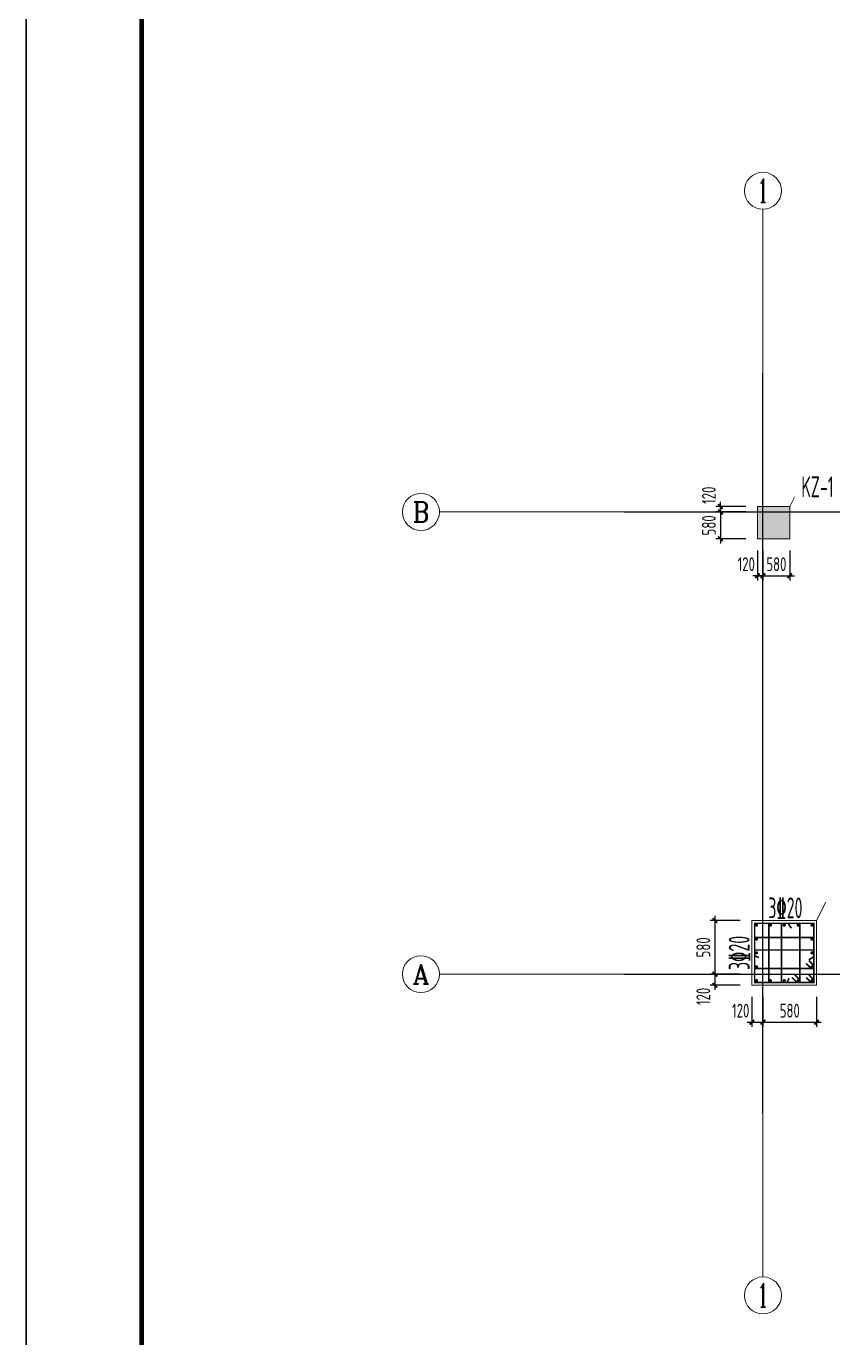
# Model space of a CAD drawing. Extents: x 1885024 to 3341100, y 16453725 to 19955423.
# Drawn here: x 3164089 to 3181537, y 18729755 to 18758132 of the extents above; entities that cross this region are included whole.
import ezdxf
from ezdxf.enums import TextEntityAlignment as Align

# ---------------------------------------------------------------- set-up
doc = ezdxf.new("R2010")
doc.units = 0
doc.header["$LTSCALE"] = 1000
doc.header["$MEASUREMENT"] = 0
doc.layers.get('Defpoints').update_dxf_attribs({"color": 250})
for name, color, linetype in [('AXIS', 3, 'Continuous'), ('AXIS_TEXT', 7, 'Continuous'), ('TK', 4, 'Continuous')]:
    doc.layers.add(name, color=color, linetype=linetype)
for name, color, linetype, lineweight in [('COLU', 7, 'Continuous', 0), ('COLU_DIM', 3, 'Continuous', 0), ('COLU_HATCH', 251, 'Continuous', 0), ('DIM', 3, 'Continuous', 0), ('柱原位标注', 7, 'Continuous', 18), ('柱平法箍筋', 14, 'Continuous', 35), ('柱平法纵筋', 14, 'Continuous', 25), ('柱集中标注', 2, 'Continuous', 18)]:
    doc.layers.add(name, color=color, linetype=linetype, lineweight=lineweight)
doc.styles.add('_TCH_AXIS', font='COMPLEX', dxfattribs={"bigfont": 'GBCBIG'})
doc.styles.add('COMPLEX', font='COMPLEX')
doc.styles.add('FromPkpm', font='Pkpmeng', dxfattribs={"width": 0.7, "bigfont": 'hztxt'})
doc.styles.add('TSSD_Dimension', font='tssdeng.shx', dxfattribs={"width": 0.7, "bigfont": 'hztxt.shx'})
doc.dimstyles.new('TSSD_100_100', dxfattribs={"dimtxt": 300, "dimasz": 100, "dimexe": 100, "dimexo": 250, "dimgap": 100, "dimtad": 1, "dimdec": 0, "dimzin": 0, "dimdsep": 46, "dimtxsty": 'TSSD_Dimension', "dimblk": 'ARCHTICK', "dimblk1": 'ARCHTICK', "dimblk2": 'ARCHTICK', "dimcen": 0, "dimdle": 100, "dimclrt": 7, "dimadec": 0, "dimazin": 0, "dimtfac": 1, "dimtdec": 0, "dimtix": 1, "dimtmove": 2, "dimatfit": 3, "dimfxl": 0, "dimtolj": 1, "dimtzin": 0, "dimarcsym": 0})
doc.dimstyles.new('TSSD_50_100', dxfattribs={"dimtxt": 300, "dimasz": 100, "dimexe": 100, "dimexo": 250, "dimgap": 100, "dimtad": 1, "dimdec": 0, "dimlfac": 0.5, "dimzin": 0, "dimdsep": 46, "dimtxsty": 'TSSD_Dimension', "dimblk": 'ARCHTICK', "dimblk1": 'ARCHTICK', "dimblk2": 'ARCHTICK', "dimcen": 0, "dimdle": 100, "dimclrt": 7, "dimadec": 0, "dimazin": 0, "dimtfac": 1, "dimtdec": 0, "dimtix": 1, "dimtmove": 2, "dimatfit": 3, "dimfxl": 0, "dimtolj": 1, "dimtzin": 0, "dimarcsym": 0})

# ---------------------------------------------------------------- blocks, each defined once
blk = doc.blocks.new('GeYuanFrame_34003826', base_point=(18.76, 4.34))
at = {"layer": 'TK'}
blk.add_lwpolyline([(18.76, 424.34), (612.76, 424.34), (612.76, 4.34), (18.76, 4.34), (18.76, 424.34)], dxfattribs=at)
at = {"layer": 'TK', "const_width": 1}
blk.add_lwpolyline([(602.76, 414.34), (43.76, 414.34), (43.76, 14.34), (602.76, 14.34)], close=True, dxfattribs=at)
blk = doc.blocks.new('_AXISO')
blk.add_circle((0, 0), 0.5)
at = {"layer": 'AXIS_TEXT', "style": 'COMPLEX', "width": 1.041667}
blk.add_attdef('A', text='', height=0.56, dxfattribs=at).set_placement((-0.25, -0.28), (0.25, -0.28), align=Align.FIT)
blk = doc.blocks.new('_ArchTick')
at = {"color": 0, "linetype": 'ByBlock', "const_width": 0.4}
blk.add_lwpolyline([(-0.5, -0.5), (0.5, 0.5)], dxfattribs=at)
blk = doc.blocks.new('*D24')
at = {"layer": 'COLU_DIM', "color": 0, "lineweight": -2}
for p, q in [((3179907, 18746792), (3179907, 18746142)), ((3180027, 18746792), (3180027, 18746142)), ((3179907, 18746242), (3179807, 18746242)), ((3179907, 18746242), (3180027, 18746242)), ((3180027, 18746242), (3180127, 18746242))]:
    blk.add_line(p, q, dxfattribs=at)
at = {"layer": 'Defpoints', "color": 0}
for p in [(3179907, 18747042), (3180027, 18747042), (3180027, 18746242)]:
    blk.add_point(p, dxfattribs=at)
at = {"layer": 'COLU_DIM', "color": 0, "lineweight": -2, "xscale": 100, "yscale": 100, "zscale": 100}
blk.add_blockref('_ArchTick', (3179907, 18746242), dxfattribs=at)
at = {"layer": 'COLU_DIM', "color": 0, "lineweight": -2, "xscale": 100, "yscale": 100, "zscale": 100, "rotation": 180}
blk.add_blockref('_ArchTick', (3180027, 18746242), dxfattribs=at)
at = {"layer": 'COLU_DIM', "color": 7, "insert": (3179665, 18746492), "char_height": 300, "attachment_point": 5, "style": 'TSSD_Dimension'}
blk.add_mtext('\\A1;120', dxfattribs=at)
blk = doc.blocks.new('*D25')
at = {"layer": 'COLU_DIM', "color": 0, "lineweight": -2}
for p, q in [((3180027, 18746792), (3180027, 18746142)), ((3180607, 18746792), (3180607, 18746142)), ((3180027, 18746242), (3179927, 18746242)), ((3180027, 18746242), (3180607, 18746242)), ((3180607, 18746242), (3180707, 18746242))]:
    blk.add_line(p, q, dxfattribs=at)
at = {"layer": 'Defpoints', "color": 0}
for p in [(3180027, 18747042), (3180607, 18747042), (3180607, 18746242)]:
    blk.add_point(p, dxfattribs=at)
at = {"layer": 'COLU_DIM', "color": 0, "lineweight": -2, "xscale": 100, "yscale": 100, "zscale": 100}
blk.add_blockref('_ArchTick', (3180027, 18746242), dxfattribs=at)
at = {"layer": 'COLU_DIM', "color": 0, "lineweight": -2, "xscale": 100, "yscale": 100, "zscale": 100, "rotation": 180}
blk.add_blockref('_ArchTick', (3180607, 18746242), dxfattribs=at)
at = {"layer": 'COLU_DIM', "color": 7, "insert": (3180317, 18746492), "char_height": 300, "attachment_point": 5, "style": 'TSSD_Dimension'}
blk.add_mtext('\\A1;580', dxfattribs=at)
blk = doc.blocks.new('*D26')
at = {"layer": 'COLU_DIM', "color": 0, "lineweight": -2}
for p, q in [((3179657, 18747742), (3179007, 18747742)), ((3179657, 18747622), (3179007, 18747622)), ((3179107, 18747742), (3179107, 18747842)), ((3179107, 18747742), (3179107, 18747622)), ((3179107, 18747622), (3179107, 18747522))]:
    blk.add_line(p, q, dxfattribs=at)
at = {"layer": 'Defpoints', "color": 0}
for p in [(3179107, 18747622), (3179907, 18747742), (3179907, 18747622)]:
    blk.add_point(p, dxfattribs=at)
at = {"layer": 'COLU_DIM', "color": 0, "lineweight": -2, "xscale": 100, "yscale": 100, "zscale": 100}
for p, rotation in [((3179107, 18747742), 270), ((3179107, 18747622), 90)]:
    blk.add_blockref('_ArchTick', p, dxfattribs=dict(at, rotation=rotation))
at = {"layer": 'COLU_DIM', "color": 7, "insert": (3178857, 18747984), "char_height": 300, "attachment_point": 5, "rotation": 90, "style": 'TSSD_Dimension'}
blk.add_mtext('\\A1;120', dxfattribs=at)
blk = doc.blocks.new('*D27')
at = {"layer": 'COLU_DIM', "color": 0, "lineweight": -2}
for p, q in [((3179657, 18747622), (3179007, 18747622)), ((3179107, 18747622), (3179107, 18747722)), ((3179107, 18747622), (3179107, 18747042)), ((3179657, 18747042), (3179007, 18747042)), ((3179107, 18747042), (3179107, 18746942))]:
    blk.add_line(p, q, dxfattribs=at)
at = {"layer": 'Defpoints', "color": 0}
for p in [(3179907, 18747622), (3179107, 18747042), (3179907, 18747042)]:
    blk.add_point(p, dxfattribs=at)
at = {"layer": 'COLU_DIM', "color": 0, "lineweight": -2, "xscale": 100, "yscale": 100, "zscale": 100}
for p, rotation in [((3179107, 18747622), 270), ((3179107, 18747042), 90)]:
    blk.add_blockref('_ArchTick', p, dxfattribs=dict(at, rotation=rotation))
at = {"layer": 'COLU_DIM', "color": 7, "insert": (3178857, 18747332), "char_height": 300, "attachment_point": 5, "rotation": 90, "style": 'TSSD_Dimension'}
blk.add_mtext('\\A1;580', dxfattribs=at)
blk = doc.blocks.new('*D52')
at = {"layer": 'COLU_DIM', "color": 0, "lineweight": -2}
for p, q in [((3179787, 18737132), (3179787, 18736482)), ((3180027, 18737132), (3180027, 18736482)), ((3179687, 18736582), (3180127, 18736582))]:
    blk.add_line(p, q, dxfattribs=at)
at = {"layer": 'Defpoints', "color": 0}
for p in [(3179787, 18737382), (3180027, 18737382), (3180027, 18736582)]:
    blk.add_point(p, dxfattribs=at)
at = {"layer": 'COLU_DIM', "color": 0, "lineweight": -2, "xscale": 100, "yscale": 100, "zscale": 100, "rotation": 180}
blk.add_blockref('_ArchTick', (3179787, 18736582), dxfattribs=at)
at = {"layer": 'COLU_DIM', "color": 0, "lineweight": -2, "xscale": 100, "yscale": 100, "zscale": 100}
blk.add_blockref('_ArchTick', (3180027, 18736582), dxfattribs=at)
at = {"layer": 'COLU_DIM', "color": 7, "insert": (3179545, 18736832), "char_height": 300, "attachment_point": 5, "style": 'TSSD_Dimension'}
blk.add_mtext('\\A1;120', dxfattribs=at)
blk = doc.blocks.new('*D53')
at = {"layer": 'COLU_DIM', "color": 0, "lineweight": -2}
for p, q in [((3180027, 18737132), (3180027, 18736482)), ((3181187, 18737132), (3181187, 18736482)), ((3179927, 18736582), (3181287, 18736582))]:
    blk.add_line(p, q, dxfattribs=at)
at = {"layer": 'Defpoints', "color": 0}
for p in [(3180027, 18737382), (3181187, 18737382), (3181187, 18736582)]:
    blk.add_point(p, dxfattribs=at)
at = {"layer": 'COLU_DIM', "color": 0, "lineweight": -2, "xscale": 100, "yscale": 100, "zscale": 100, "rotation": 180}
blk.add_blockref('_ArchTick', (3180027, 18736582), dxfattribs=at)
at = {"layer": 'COLU_DIM', "color": 0, "lineweight": -2, "xscale": 100, "yscale": 100, "zscale": 100}
blk.add_blockref('_ArchTick', (3181187, 18736582), dxfattribs=at)
at = {"layer": 'COLU_DIM', "color": 7, "insert": (3180607, 18736832), "char_height": 300, "attachment_point": 5, "style": 'TSSD_Dimension'}
blk.add_mtext('\\A1;580', dxfattribs=at)
blk = doc.blocks.new('*D54')
at = {"layer": 'COLU_DIM', "color": 0, "lineweight": -2}
for p, q in [((3178987, 18738882), (3178987, 18737522)), ((3179537, 18738782), (3178887, 18738782)), ((3179537, 18737622), (3178887, 18737622))]:
    blk.add_line(p, q, dxfattribs=at)
at = {"layer": 'Defpoints', "color": 0}
for p in [(3179787, 18738782), (3178987, 18737622), (3179787, 18737622)]:
    blk.add_point(p, dxfattribs=at)
at = {"layer": 'COLU_DIM', "color": 0, "lineweight": -2, "xscale": 100, "yscale": 100, "zscale": 100}
for p, rotation in [((3178987, 18738782), 90), ((3178987, 18737622), 270)]:
    blk.add_blockref('_ArchTick', p, dxfattribs=dict(at, rotation=rotation))
at = {"layer": 'COLU_DIM', "color": 7, "insert": (3178737, 18738202), "char_height": 300, "attachment_point": 5, "rotation": 90, "style": 'TSSD_Dimension'}
blk.add_mtext('\\A1;580', dxfattribs=at)
blk = doc.blocks.new('*D55')
at = {"layer": 'COLU_DIM', "color": 0, "lineweight": -2}
for p, q in [((3178987, 18737722), (3178987, 18737282)), ((3179537, 18737622), (3178887, 18737622)), ((3179537, 18737382), (3178887, 18737382))]:
    blk.add_line(p, q, dxfattribs=at)
at = {"layer": 'Defpoints', "color": 0}
for p in [(3179787, 18737622), (3178987, 18737382), (3179787, 18737382)]:
    blk.add_point(p, dxfattribs=at)
at = {"layer": 'COLU_DIM', "color": 0, "lineweight": -2, "xscale": 100, "yscale": 100, "zscale": 100}
for p, rotation in [((3178987, 18737622), 90), ((3178987, 18737382), 270)]:
    blk.add_blockref('_ArchTick', p, dxfattribs=dict(at, rotation=rotation))
at = {"layer": 'COLU_DIM', "color": 7, "insert": (3178737, 18737140), "char_height": 300, "attachment_point": 5, "rotation": 90, "style": 'TSSD_Dimension'}
blk.add_mtext('\\A1;120', dxfattribs=at)

msp = doc.modelspace()

# ---------------------------------------------------------------- hatches: boundary and pattern name
at = {"layer": 'COLU_HATCH'}
msp.add_hatch(color=256, dxfattribs=at).paths.add_polyline_path([(3180607.3, 18747042.1), (3180607.3, 18747742.1), (3179907.3, 18747742.1), (3179907.3, 18747042.1)])

# ---------------------------------------------------------------- linework, layer by layer
msp.add_lwpolyline([(3164088.7, 19955423.3), (3164088.7, 16453724.8)])
at = {"layer": 'AXIS', "color": 1}
for p, q in [((3180027.3, 18734622.1), (3180027.3, 18750622.1)), ((3177027.3, 18747622.1), (3206027.3, 18747622.1)), ((3177027.3, 18737622.1), (3206027.3, 18737622.1))]:
    msp.add_line(p, q, dxfattribs=at)
at = {"layer": 'COLU'}
for points in [[(3180607.3, 18747042.1), (3180607.3, 18747742.1), (3179907.3, 18747742.1), (3179907.3, 18747042.1)], [(3181187.3, 18737382.1), (3181187.3, 18738782.1), (3179787.3, 18738782.1), (3179787.3, 18737382.1)]]:
    msp.add_lwpolyline(points, close=True, dxfattribs=at)
at = {"layer": 'DIM'}
for p, q in [((3180027.3, 18750172.1), (3180027.3, 18754172.1)), ((3177027.3, 18747622.1), (3173027.3, 18747622.1)), ((3177027.3, 18737622.1), (3173027.3, 18737622.1)), ((3180027.3, 18735072.1), (3180027.3, 18731072.1))]:
    msp.add_line(p, q, dxfattribs=at)
at = {"layer": '柱平法箍筋', "ltscale": 2, "const_width": 35}
for points in [[(3180961.2, 18737548.2), (3181067.3, 18737442.1), (3181127.3, 18737442.1), (3181127.3, 18737502.1), (3181127.3, 18737442.1), (3181127.3, 18738722.1), (3179847.3, 18738722.1), (3179847.3, 18737442.1), (3181067.3, 18737442.1), (3181127.3, 18737442.1), (3181127.3, 18737502.1), (3181021.2, 18737608.2)], [(3180656.2, 18737548.2), (3180762.3, 18737442.1), (3180822.3, 18737442.1), (3180822.3, 18737502.1), (3180822.3, 18737442.1), (3180822.3, 18738722.1), (3180152.3, 18738722.1), (3180152.3, 18737442.1), (3180762.3, 18737442.1), (3180822.3, 18737442.1), (3180822.3, 18737502.1), (3180716.2, 18737608.2)], [(3180640.8, 18738615.1), (3180571.6, 18738722.1), (3180427.9, 18738722.1), (3180427.9, 18737442.1), (3180553, 18737442.1), (3180590.3, 18737535.4)], [(3180961.2, 18737853.2), (3181067.3, 18737747.1), (3181127.3, 18737747.1), (3181127.3, 18737807.1), (3181127.3, 18737747.1), (3181127.3, 18738417.1), (3179847.3, 18738417.1), (3179847.3, 18737747.1), (3181067.3, 18737747.1), (3181127.3, 18737747.1), (3181127.3, 18737807.1), (3181021.2, 18737913.2)], [(3181020.3, 18737931.8), (3181127.3, 18738001), (3181127.3, 18738144.7), (3179847.3, 18738144.7), (3179847.3, 18738019.6), (3179940.6, 18737982.4)]]:
    msp.add_lwpolyline(points, dxfattribs=at)
at = {"layer": '柱平法纵筋', "ltscale": 2, "const_width": 35}
for points in [[(3179903.8, 18738683.1, 1), (3179868.8, 18738683.1, 1)], [(3180204.3, 18738683.1, 1), (3180169.3, 18738683.1, 1)], [(3180504.8, 18738683.1, 1), (3180469.8, 18738683.1, 1)], [(3180805.3, 18738683.1, 1), (3180770.3, 18738683.1, 1)], [(3181105.8, 18738683.1, 1), (3181070.8, 18738683.1, 1)], [(3179903.8, 18738382.6, 1), (3179868.8, 18738382.6, 1)], [(3181105.8, 18738382.6, 1), (3181070.8, 18738382.6, 1)], [(3179903.8, 18738082.1, 1), (3179868.8, 18738082.1, 1)], [(3181105.8, 18738082.1, 1), (3181070.8, 18738082.1, 1)], [(3179903.8, 18737781.6, 1), (3179868.8, 18737781.6, 1)], [(3181105.8, 18737781.6, 1), (3181070.8, 18737781.6, 1)], [(3179903.8, 18737481.1, 1), (3179868.8, 18737481.1, 1)], [(3180204.3, 18737481.1, 1), (3180169.3, 18737481.1, 1)], [(3180504.8, 18737481.1, 1), (3180469.8, 18737481.1, 1)], [(3180805.3, 18737481.1, 1), (3180770.3, 18737481.1, 1)], [(3181105.8, 18737481.1, 1), (3181070.8, 18737481.1, 1)]]:
    msp.add_lwpolyline(points, format="xyb", close=True, dxfattribs=at)
at = {"layer": '柱集中标注', "lineweight": 18, "ltscale": 1}
msp.add_line((3180607.3, 18747742.1), (3180707.3, 18747942.1), dxfattribs=at)
at = {"layer": '柱集中标注', "lineweight": 18, "ltscale": 2}
msp.add_line((3181187.3, 18738782.1), (3181387.3, 18739182.1), dxfattribs=at)

# ---------------------------------------------------------------- block references
at = {"xscale": 100, "yscale": 100, "zscale": 100}
msp.add_blockref('GeYuanFrame_34003826', (3164088.7, 18718258.1), dxfattribs=at)
at = {"layer": 'DIM'}
ref = msp.add_blockref('_AXISO', (3180027.3, 18754572.1), dxfattribs=dict(at, xscale=800, yscale=800, zscale=800))
ref.add_attrib('A', '1', dxfattribs={"layer": 'AXIS_TEXT', "height": 514.7, "style": '_TCH_AXIS'}).set_placement((3179917, 18754314.8), (3180137.6, 18754314.8), align=Align.FIT)
ref = msp.add_blockref('_AXISO', (3172627.3, 18747622.1), dxfattribs=dict(at, xscale=800, yscale=800, zscale=800))
ref.add_attrib('A', 'B', dxfattribs={"layer": 'AXIS_TEXT', "height": 435.3, "style": '_TCH_AXIS'}).set_placement((3172451.1, 18747404.5), (3172803.5, 18747404.5), align=Align.FIT)
ref = msp.add_blockref('_AXISO', (3172627.3, 18737622.1), dxfattribs=dict(at, xscale=800, yscale=800, zscale=800))
ref.add_attrib('A', 'A', dxfattribs={"layer": 'AXIS_TEXT', "height": 425.2, "style": '_TCH_AXIS'}).set_placement((3172445.1, 18737409.5), (3172809.5, 18737409.5), align=Align.FIT)
ref = msp.add_blockref('_AXISO', (3180027.3, 18730672.1), dxfattribs=dict(at, xscale=800, yscale=800, zscale=800))
ref.add_attrib('A', '1', dxfattribs={"layer": 'AXIS_TEXT', "height": 514.7, "style": '_TCH_AXIS'}).set_placement((3179917, 18730414.8), (3180137.6, 18730414.8), align=Align.FIT)

# ---------------------------------------------------------------- texts
at = {"layer": '柱原位标注', "lineweight": 25, "style": 'FromPkpm', "width": 0.58}
for rotation, p in [(0, (3180511.3, 18738832.1)), (90, (3179737.3, 18738082.1))]:
    msp.add_text('3\x8420', height=450, rotation=rotation, dxfattribs=at).set_placement(p, align=Align.CENTER)
at = {"layer": '柱集中标注', "lineweight": 25, "style": 'FromPkpm', "width": 0.58}
msp.add_text('KZ-1', height=450, dxfattribs=at).set_placement((3180857.3, 18747942.1))

# ---------------------------------------------------------------- dimensions: what is measured, and where the dimension line sits
at = {"layer": 'COLU_DIM'}
for base, p1, p2, dimstyle, picture, middle in [((3179107.3, 18747622.1), (3179907.3, 18747742.1), (3179907.3, 18747622.1), 'TSSD_100_100', '*D26', (3178857.3, 18747984.1)), ((3178987.3, 18737382.1), (3179787.3, 18737622.1), (3179787.3, 18737382.1), 'TSSD_50_100', '*D55', (3178737.3, 18737140.2))]:
    dim = msp.add_linear_dim(base=base, p1=p1, p2=p2, angle=270, dimstyle=dimstyle, dxfattribs=at)
    dim.commit()
    dim.dimension.update_dxf_attribs({"geometry": picture, "text_midpoint": middle, "dimtype": 128})
for base, p1, p2, dimstyle, picture, middle in [((3179107.3, 18747042.1), (3179907.3, 18747622.1), (3179907.3, 18747042.1), 'TSSD_100_100', '*D27', (3178857.3, 18747332.1)), ((3178987.3, 18737622.1), (3179787.3, 18738782.1), (3179787.3, 18737622.1), 'TSSD_50_100', '*D54', (3178737.3, 18738202.1))]:
    dim = msp.add_linear_dim(base=base, p1=p1, p2=p2, angle=270, dimstyle=dimstyle, dxfattribs=at)
    dim.commit()
    dim.dimension.update_dxf_attribs({"geometry": picture, "text_midpoint": middle})
for base, p1, p2, dimstyle, picture, middle in [((3180027.3, 18746242.1), (3179907.3, 18747042.1), (3180027.3, 18747042.1), 'TSSD_100_100', '*D24', (3179665.4, 18746492.1)), ((3180027.3, 18736582.1), (3179787.3, 18737382.1), (3180027.3, 18737382.1), 'TSSD_50_100', '*D52', (3179545.4, 18736832.1))]:
    dim = msp.add_linear_dim(base=base, p1=p1, p2=p2, dimstyle=dimstyle, dxfattribs=at)
    dim.commit()
    dim.dimension.update_dxf_attribs({"geometry": picture, "text_midpoint": middle, "dimtype": 128})
for base, p1, p2, dimstyle, picture, middle in [((3180607.3, 18746242.1), (3180027.3, 18747042.1), (3180607.3, 18747042.1), 'TSSD_100_100', '*D25', (3180317.3, 18746492.1)), ((3181187.3, 18736582.1), (3180027.3, 18737382.1), (3181187.3, 18737382.1), 'TSSD_50_100', '*D53', (3180607.3, 18736832.1))]:
    dim = msp.add_linear_dim(base=base, p1=p1, p2=p2, dimstyle=dimstyle, dxfattribs=at)
    dim.commit()
    dim.dimension.update_dxf_attribs({"geometry": picture, "text_midpoint": middle})

doc.saveas('drawing.dxf')
